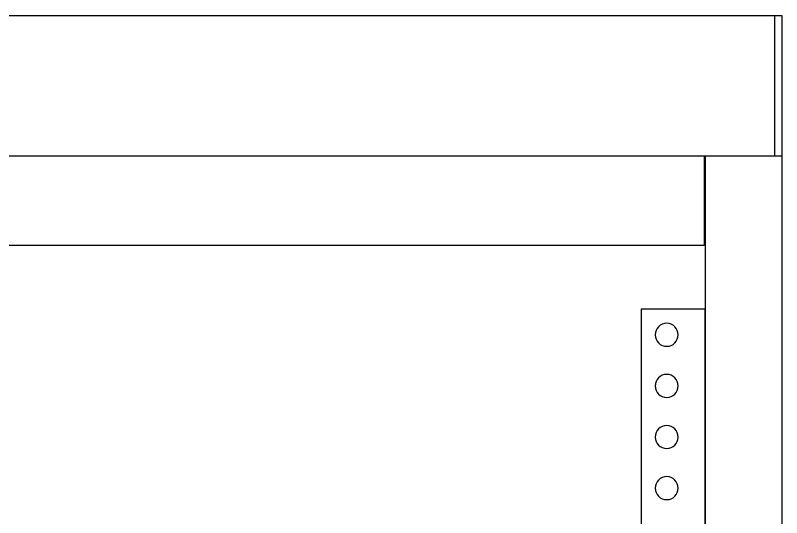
# Model space of a CAD drawing. Extents: x 1429669 to 1430269, y 398165 to 399765.
# Drawn here: x 1429968.9 to 1430268.9, y 399568.2 to 399764.7 of the extents above; entities that cross this region are included whole.
import ezdxf

# ---------------------------------------------------------------- set-up
doc = ezdxf.new("R2010")
doc.units = 0
doc.header["$MEASUREMENT"] = 0
doc.layers.add('LY-JS-BJ', color=7, linetype='Continuous')
doc.layers.add('布置图', color=20, linetype='Continuous')

# ---------------------------------------------------------------- blocks, each defined once
blk = doc.blocks.new('*U17')
at = {"layer": 'LY-JS-BJ', "color": 6}
blk.add_circle((0, 0), 4.5, dxfattribs=at)
blk = doc.blocks.new('*U18')
at = {"layer": 'LY-JS-BJ', "color": 0, "linetype": 'ByBlock', "lineweight": -2, "transparency": 16777216}
for p in [(0, 0), (0, -20), (0, -40), (0, -60)]:
    blk.add_blockref('*U17', p, dxfattribs=at)

msp = doc.modelspace()

# ---------------------------------------------------------------- linework, layer by layer
at = {"layer": 'LY-JS-BJ', "color": 6, "ltscale": 50}
msp.add_line((1429668.86, 399709.72), (1430268.86, 399709.72), dxfattribs=at)
for points in [[(1430265.99, 399764.72), (1430265.99, 399709.72)], [(1430238.49, 399709.72), (1430238.49, 399674.72), (1429698.49, 399674.72), (1429698.49, 399709.72)], [(1430238.86, 399709.72), (1430238.86, 398164.72)]]:
    msp.add_lwpolyline(points, dxfattribs=at)
at = {"layer": 'LY-JS-BJ', "color": 6, "lineweight": -3}
msp.add_lwpolyline([(1430213.86, 399649.72), (1430213.86, 398249.72), (1430238.86, 398249.72), (1430238.86, 399649.72)], close=True, dxfattribs=at)
at = {"layer": '布置图', "ltscale": 50}
msp.add_lwpolyline([(1429668.86, 399764.72), (1430268.86, 399764.72), (1430268.86, 398164.72), (1429668.86, 398164.72)], close=True, dxfattribs=at)

# ---------------------------------------------------------------- block references
at = {"layer": 'LY-JS-BJ', "color": 6, "lineweight": -3, "xscale": -1}
msp.add_blockref('*U18', (1430223.86, 399639.72), dxfattribs=at)

doc.saveas('drawing.dxf')
